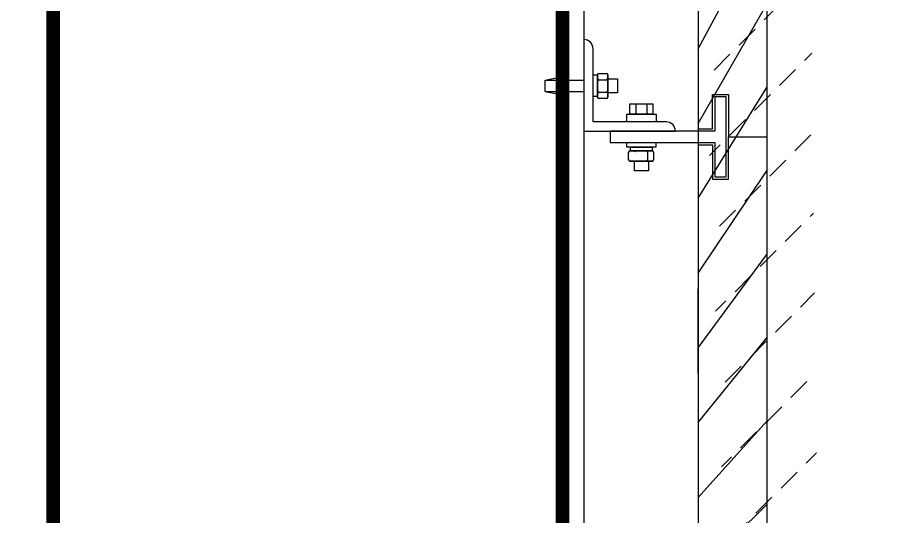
# Model space of a CAD drawing. Extents: x 343299501 to 344531018, y 671200678 to 672446893.
# Drawn here: x 344117440.5 to 344117819.3, y 672005253.8 to 672005472.2 of the extents above; entities that cross this region are included whole.
import ezdxf

# ---------------------------------------------------------------- set-up
doc = ezdxf.new("R2010")
doc.units = 0
doc.header["$LTSCALE"] = 10
doc.header["$MEASUREMENT"] = 0
for name, color, linetype in [('0-1', 1, 'Continuous'), ('0-4', 4, 'Continuous'), ('0-8', 8, 'Continuous'), ('00-设施', 6, 'Continuous')]:
    doc.layers.add(name, color=color, linetype=linetype)
doc.layers.add('REINL', color=1, linetype='Continuous', lineweight=0)

msp = doc.modelspace()

# ---------------------------------------------------------------- hatches: boundary and pattern name
at = {"layer": '0-8'}
h = msp.add_hatch(dxfattribs=at)
h.set_pattern_fill('天然石材', color=256, scale=5, style=0)
h.set_pattern_definition([(45, (735464.0662074089, 238210.4067044258), (-17.67767660073149, 17.6776766007315), []), (45, (735472.7598199248, 238201.4311369658), (-17.67767660073149, 17.6776766007315), [9.868425, -5.6391])])
h.paths.add_polyline_path([(344117744.4654095, 672005606.7554363), (344117738.194621, 672005606.7554363), (344117738.194621, 672005525.7765793), (344117744.4654095, 672005525.7765793), (344117744.4654095, 672005540.7765793), (344117751.4654095, 672005540.7765794), (344117751.4654095, 672005503.7765793), (344117744.4654095, 672005503.7765794), (344117744.4654095, 672005518.7765793), (344117738.194621, 672005518.7765793), (344117738.194621, 672005225.7765793), (344117744.4654095, 672005225.7765793), (344117744.4654095, 672005240.7765793), (344117751.4654095, 672005240.7765794), (344117751.4654095, 672005203.7765793), (344117744.4654095, 672005203.7765794), (344117744.4654095, 672005218.7765793), (344117738.194621, 672005218.7765793), (344117738.194621, 672004791.7765793), (344117744.4654095, 672004791.7765793), (344117744.4654094, 672004806.7765793), (344117751.4654095, 672004806.7765793), (344117751.4654095, 672004788.2765793), (344117768.194621, 672004788.2765793), (344117768.1946211, 672005628.276579), (344117751.4654095, 672005628.2765791), (344117751.4654094, 672005591.7554364), (344117744.4654095, 672005591.7554363)])

# ---------------------------------------------------------------- linework, layer by layer
at = {"color": 4}
msp.add_line((344117688.194621, 672005658.2765791), (344117688.194621, 672003981.4958946), dxfattribs=at)
for points in [[(344117768.194621, 672005628.2765791), (344117768.194621, 672004788.2765793)], [(344117738.194621, 672005606.7554363), (344117738.194621, 672005425.7765791)], [(344117738.194621, 672005455.7765793), (344117738.194621, 672004791.7765793)], [(344117751.4654095, 672005419.9421452), (344117768.194621, 672005419.9421452)], [(344117738.194621, 672005316.4421452), (344117738.194621, 672005353.4421453)]]:
    msp.add_lwpolyline(points, dxfattribs=at)
at = {"layer": '0-1'}
msp.add_lwpolyline([(344117692.194621, 672005458.4421452, 0.4142135623730951), (344117688.194621, 672005462.4421452), (344117688.194621, 672005462.4421452), (344117688.194621, 672005422.4421452), (344117728.194621, 672005422.4421452, 0.4142135623730728), (344117724.194621, 672005426.4421452), (344117692.194621, 672005426.4421452)], format="xyb", close=True, dxfattribs=at)
at = {"layer": '0-4'}
for points in [[(344117738.194621, 672005423.4421452), (344117744.4654095, 672005423.4421452), (344117744.4654095, 672005438.4421452), (344117751.4654095, 672005438.4421452), (344117751.4654095, 672005419.9421452)], [(344117738.194621, 672005416.4421452), (344117744.4654095, 672005416.4421452), (344117744.4654095, 672005401.4421452), (344117751.4654095, 672005401.4421452), (344117751.4654095, 672005419.9421452)]]:
    msp.add_lwpolyline(points, dxfattribs=at)
at = {"layer": '00-设施'}
for p, q in [((344117694.1753059, 672005437.2670792), (344117694.1753059, 672005446.9549601)), ((344117694.7753059, 672005447.5549601), (344117698.0400742, 672005447.5549601)), ((344117698.6400741, 672005446.9549601), (344117698.6400741, 672005437.2670792)), ((344117698.6400741, 672005436.986239), (344117698.6400741, 672005446.9549601)), ((344117671.3097367, 672005444.6788903), (344117678.8959874, 672005446.2431633)), ((344117671.3097367, 672005444.6788903), (344117688.194621, 672005444.6788903)), ((344117671.3097367, 672005439.7917355), (344117671.3097367, 672005444.6788903)), ((344117678.8959874, 672005446.2431633), (344117678.8959874, 672005444.6788903)), ((344117694.1753059, 672005445.2162651), (344117694.1753059, 672005439.026596)), ((344117694.7884938, 672005444.8476871), (344117698.0268863, 672005444.8476871)), ((344117698.6400741, 672005445.3030863), (344117702.8310893, 672005445.3030863)), ((344117702.8310893, 672005445.3030863), (344117702.8310893, 672005439.1675396)), ((344117671.3097367, 672005439.7917355), (344117688.194621, 672005439.7917355)), ((344117671.3097367, 672005439.7917355), (344117678.8959874, 672005438.2274625)), ((344117678.8959874, 672005438.2274625), (344117678.8959874, 672005439.7917355)), ((344117694.7884938, 672005439.3743522), (344117698.0268863, 672005439.3743522)), ((344117698.0400742, 672005436.6670792), (344117694.7753059, 672005436.6670792)), ((344117702.8310893, 672005439.1675396), (344117698.6400741, 672005439.1675396)), ((344117708.2964067, 672005434.3270295), (344117718.3826596, 672005434.3270296)), ((344117708.2964067, 672005429.7552862), (344117708.2964067, 672005434.3270295)), ((344117710.8959558, 672005434.3270296), (344117710.8959558, 672005429.7552862)), ((344117715.7831105, 672005434.3270295), (344117715.7831105, 672005429.7552862)), ((344117718.3826596, 672005434.3270296), (344117718.3826596, 672005429.7552862)), ((344117706.8613489, 672005429.7552862), (344117719.8177174, 672005429.7552862)), ((344117706.8613489, 672005429.7552862), (344117706.8613489, 672005426.4153255)), ((344117718.3826596, 672005429.7552862), (344117708.2964067, 672005429.7552862)), ((344117719.8177174, 672005429.7552862), (344117719.8177174, 672005426.4153255)), ((344117706.9552154, 672005415.4228301), (344117706.9552154, 672005417.4421452)), ((344117719.723851, 672005417.4421452), (344117719.723851, 672005415.4228301)), ((344117719.723851, 672005415.4228301), (344117706.9552154, 672005415.4228301)), ((344117707.7712995, 672005409.8871763), (344117707.7712995, 672005413.1519445)), ((344117708.3712995, 672005413.7519445), (344117718.0591804, 672005413.7519445)), ((344117716.3204853, 672005413.7519445), (344117710.1308162, 672005413.7519445)), ((344117715.9519074, 672005413.1387568), (344117715.9519074, 672005409.9003642)), ((344117718.6591803, 672005413.1519445), (344117718.6591803, 672005409.8871763)), ((344117708.0904592, 672005409.2871763), (344117718.0591804, 672005409.2871763)), ((344117718.0591804, 672005409.2871763), (344117708.3712995, 672005409.2871763)), ((344117710.2717599, 672005405.0961611), (344117710.2717599, 672005409.2871763)), ((344117716.4073065, 672005409.2871763), (344117716.4073065, 672005405.0961611)), ((344117718.0591804, 672005409.2871763), (344117718.3833465, 672005409.2871763)), ((344117716.4073065, 672005405.0961611), (344117710.2717599, 672005405.0961611))]:
    msp.add_line(p, q, dxfattribs=at)
for points in [[(344117694.1753059, 672005446.9549601), (344117694.1753059, 672005437.5156658), (344117692.194621, 672005437.5156658), (344117692.194621, 672005446.9549601)], [(344117718.0591804, 672005413.7519445), (344117708.619886, 672005413.7519445), (344117708.619886, 672005415.4228301), (344117718.0591804, 672005415.4228301)]]:
    msp.add_lwpolyline(points, close=True, dxfattribs=at)
msp.add_lwpolyline([(344117745.4654095, 672005417.4421452), (344117745.4654095, 672005402.4421452), (344117750.4654095, 672005402.4421452), (344117750.4654095, 672005437.4421452), (344117745.4654095, 672005437.4421452), (344117745.4654095, 672005422.4421452), (344117699.682054, 672005422.4421452), (344117699.682054, 672005417.4421452), (344117745.4654095, 672005417.4421452)], dxfattribs=at)
for centre, radius, start, end in [((344117694.7753059, 672005446.9549601), 0.6000000000000001, 90, 180), ((344117698.0400742, 672005446.9549601), 0.6000000000000001, 0, 90), ((344117695.0480798, 672005445.7342154), 0.9237516704571676, 199.12353900461, 253.6793407304934), ((344117695.0480798, 672005443.961159), 0.9237516704571676, 106.3206592695066, 160.87646099539), ((344117697.7673002, 672005445.7342154), 0.9237516704571676, 286.3206592695067, 340.87646099539), ((344117697.7673002, 672005443.961159), 0.9237516704571676, 19.12353900461002, 73.67934073049335), ((344117695.0480798, 672005440.2608805), 0.9237516704571676, 199.12353900461, 253.6793407304934), ((344117695.0480798, 672005438.4878241), 0.9237516704571676, 106.3206592695066, 160.87646099539), ((344117697.7673002, 672005440.2608805), 0.9237516704571676, 286.3206592695067, 340.87646099539), ((344117697.7673002, 672005438.4878241), 0.9237516704571676, 19.12353900461002, 73.67934073049335), ((344117694.7753059, 672005437.2670792), 0.6000000000000001, 180, 270), ((344117698.0400742, 672005437.2670792), 0.6000000000000001, 270, 0), ((344117708.3712995, 672005413.1519445), 0.6000000000000001, 90, 180), ((344117709.5920442, 672005412.8791707), 0.9237516704571676, 16.32065926949301, 70.87646211417729), ((344117711.3651006, 672005412.8791707), 0.9237516704571676, 109.1235378858227, 163.679340730507), ((344117715.0653792, 672005412.8791707), 0.9237516704571676, 16.32065926949301, 70.87646211417729), ((344117716.8384356, 672005412.8791707), 0.9237516704571676, 109.1235378858227, 163.679340730507), ((344117718.0591804, 672005413.1519445), 0.6000000000000001, 0, 90), ((344117708.3712995, 672005409.8871763), 0.6000000000000001, 180, 270), ((344117715.0653792, 672005410.1599501), 0.9237516704571676, 289.1235378857734, 343.679340730507), ((344117716.8384356, 672005410.1599501), 0.9237516704571676, 196.320659269493, 250.8764621141773), ((344117718.0591804, 672005409.8871763), 0.6000000000000001, 270, 0)]:
    msp.add_arc(centre, radius, start, end, dxfattribs=at)
at = {"layer": 'REINL', "const_width": 6}
msp.add_lwpolyline([(344117338.9777711, 672003667.5646018), (344117456.165867, 672003667.5646018), (344117456.165867, 672005637.8836062), (344117678.8585762, 672005637.8836062), (344117678.8585762, 672003672.5136371), (344117816.2858176, 672003672.5136371)], dxfattribs=at)

doc.saveas('drawing.dxf')
